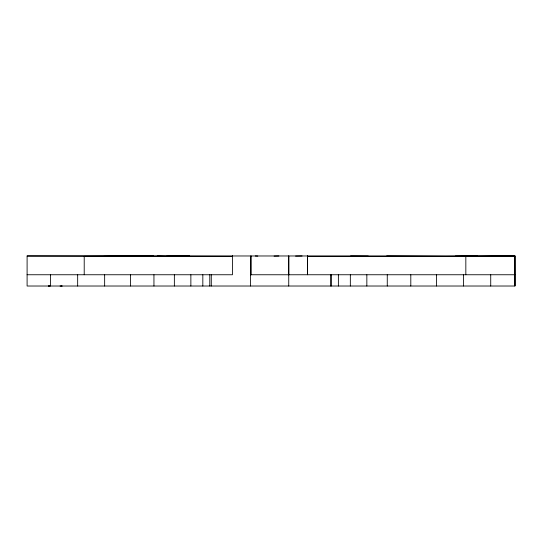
<?xml version="1.0" encoding="UTF-8"?>
<svg xmlns="http://www.w3.org/2000/svg" width="542" height="542" viewBox="0 0 542 542"><rect width="100%" height="100%" fill="white"/><g stroke="black" fill="none" stroke-linecap="round" stroke-linejoin="round"><path stroke-width="0.81" d="M27.1 274.767L27.1 255.98L514.9 255.973L514.9 286.02L27.1 286.02L27.1 274.753L232.443 274.753L232.443 255.98L232.443 256.352L27.1 255.98M211.285 286.02L211.285 274.753M514.839 255.973L514.9 286.02L514.9 255.973L465.835 256.352L307.544 256.352L307.544 255.98L307.544 274.753L288.771 274.767L250.587 274.753L251.217 274.767L251.217 255.98M366.846 286.02L366.846 274.753M288.737 286.02L288.778 255.98M180.662 255.98L171.421 256.352L157.221 255.98M274.056 256.102L278.859 255.98M295.566 256.088L302.097 255.98M103.732 256.352L153.467 255.98L84.213 256.352L84.213 274.753M173.603 256.095L189.619 255.98L167.844 256.095M461.466 256.095L477.353 255.973L455.334 256.095M514.9 255.973L445.72 256.352L386.676 255.98M514.9 274.753L307.538 274.753L307.538 255.98L307.544 256.352M49.41 286.02L48.509 286.02L50.487 286.02L50.474 274.753M61.117 286.02L62.025 286.02L60.047 286.02M350.579 255.98L368.289 256.095M255.316 255.98L257.802 256.081M288.737 255.98L288.771 274.767M490.727 274.753L490.727 286.02M465.835 256.352L465.835 274.753M463.546 274.753L463.546 286.02M436.561 274.753L436.561 286.02M410.802 274.753L410.802 286.02M387.266 274.753L387.266 286.02M350.342 274.753L350.342 286.02M338.377 274.753L338.377 286.02M331.419 274.753L331.419 286.02M330.444 274.753L330.444 286.02M250.587 255.98L250.587 286.02M209.788 274.753L209.788 286.02M202.83 274.753L202.83 286.02M190.865 274.753L190.865 286.02M174.361 274.753L174.361 286.02M166.936 255.98L166.936 256.352M153.948 274.753L153.948 286.02M130.405 274.753L130.405 286.02M104.647 274.753L104.647 286.02M77.662 274.753L77.662 286.02M232.443 255.98L232.443 256.352L232.443 255.98"/></g></svg>
